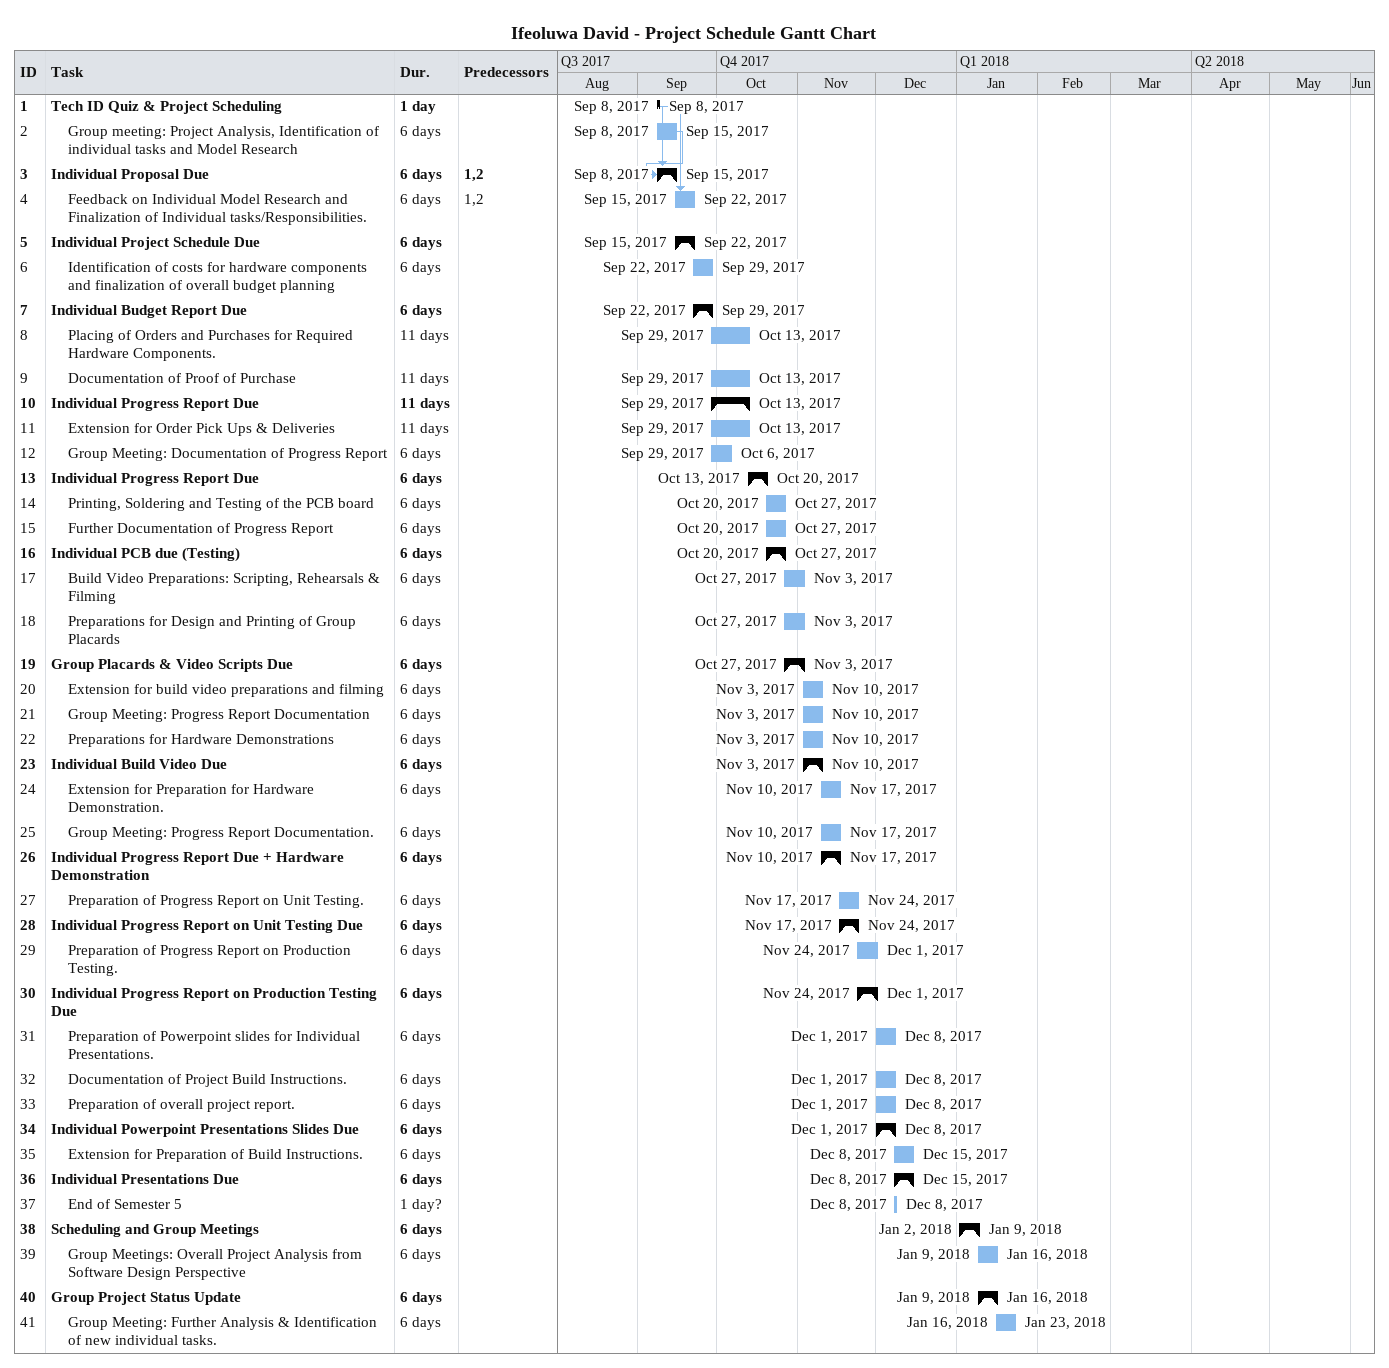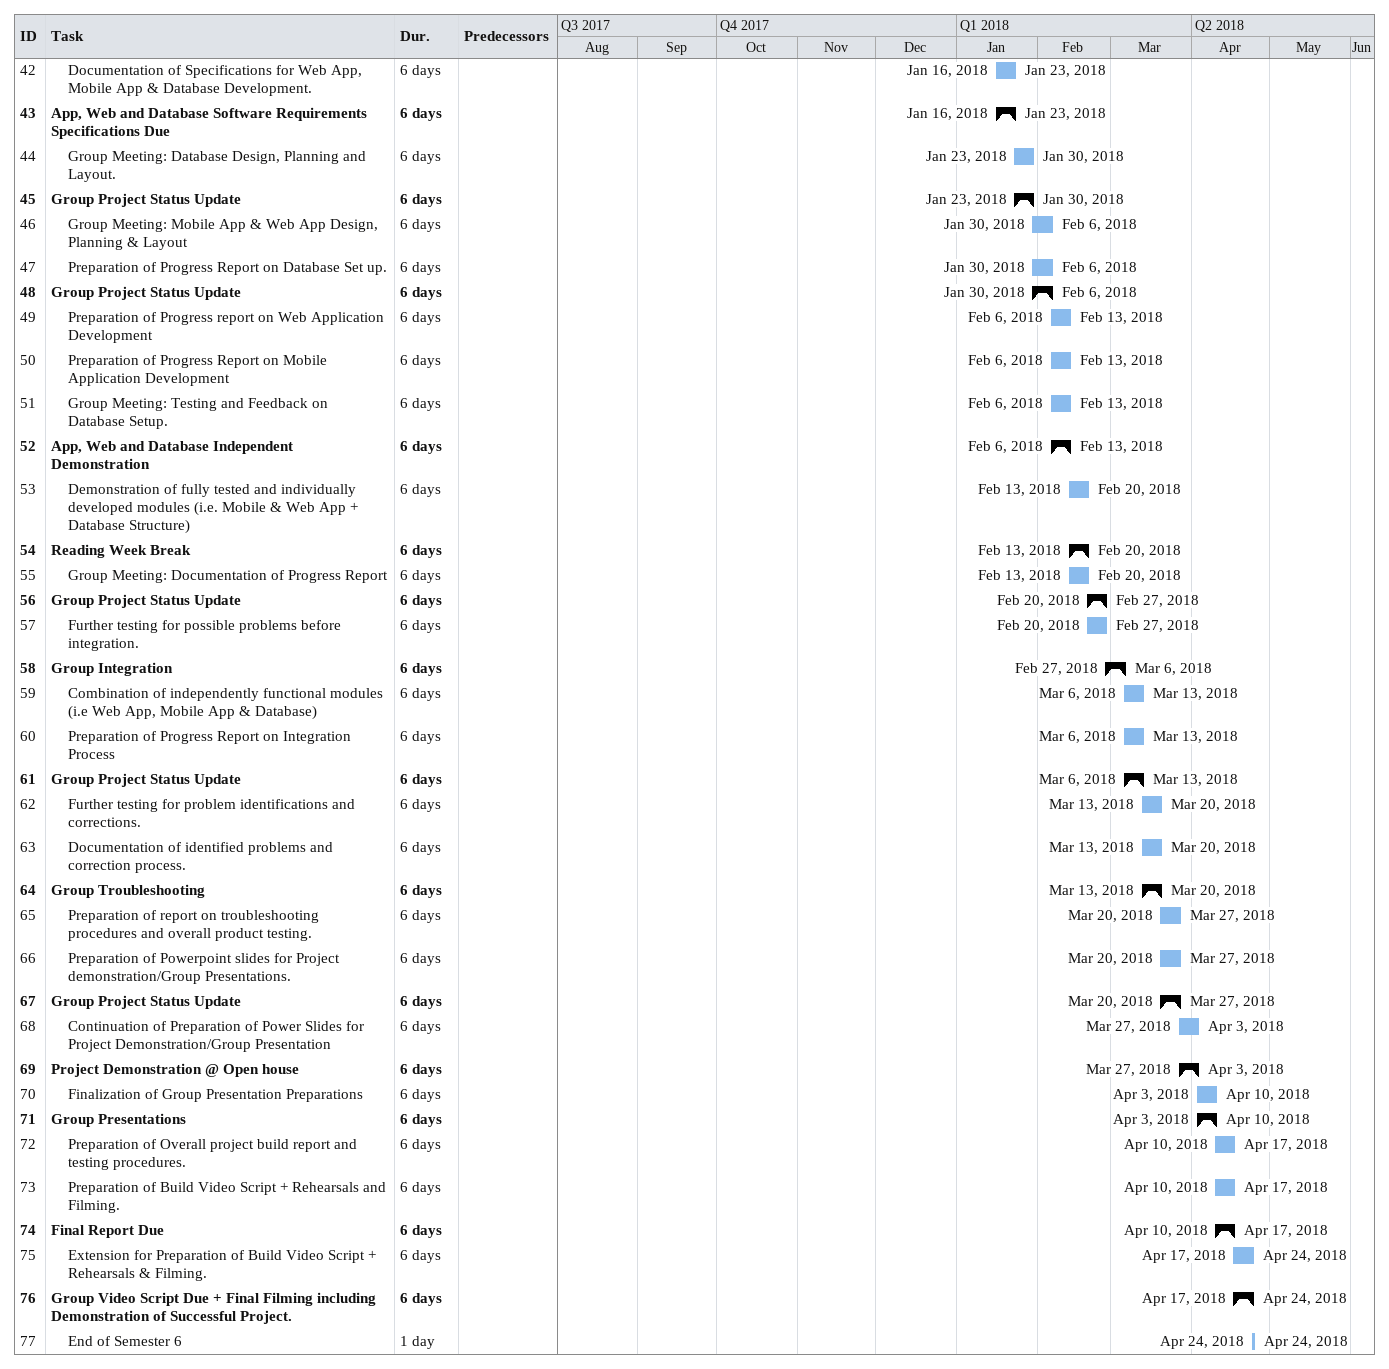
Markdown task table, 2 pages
Ifeoluwa David - Project Schedule Gantt Chart

| ID | Level | Task | Duration | Start | Finish | Predecessors |
|---|---|---|---|---|---|---|
| 1 | 1 | **Tech ID Quiz & Project Scheduling** | 1d | 2017-09-08 | 2017-09-08 |  |
| 2 | 2 | Group meeting: Project Analysis, Identification of individual tasks and Model Research | 6d | 2017-09-08 | 2017-09-15 |  |
| 3 | 1 | **Individual Proposal Due** | 6d | 2017-09-08 | 2017-09-15 | 1, 2 |
| 4 | 2 | Feedback on Individual Model Research and Finalization of Individual tasks/Responsibilities. | 6d | 2017-09-15 | 2017-09-22 | 1, 2 |
| 5 | 1 | **Individual Project Schedule Due** | 6d | 2017-09-15 | 2017-09-22 |  |
| 6 | 2 | Identification of costs for hardware components and finalization of overall budget planning | 6d | 2017-09-22 | 2017-09-29 |  |
| 7 | 1 | **Individual Budget Report Due** | 6d | 2017-09-22 | 2017-09-29 |  |
| 8 | 2 | Placing of Orders and Purchases for Required Hardware Components. | 11d | 2017-09-29 | 2017-10-13 |  |
| 9 | 2 | Documentation of Proof of Purchase | 11d | 2017-09-29 | 2017-10-13 |  |
| 10 | 1 | **Individual Progress Report Due** | 11d | 2017-09-29 | 2017-10-13 |  |
| 11 | 2 | Extension for Order Pick Ups & Deliveries | 11d | 2017-09-29 | 2017-10-13 |  |
| 12 | 2 | Group Meeting: Documentation of Progress Report | 6d | 2017-09-29 | 2017-10-06 |  |
| 13 | 1 | **Individual Progress Report Due** | 6d | 2017-10-13 | 2017-10-20 |  |
| 14 | 2 | Printing, Soldering and Testing of the PCB board | 6d | 2017-10-20 | 2017-10-27 |  |
| 15 | 2 | Further Documentation of Progress Report | 6d | 2017-10-20 | 2017-10-27 |  |
| 16 | 1 | **Individual PCB due (Testing)** | 6d | 2017-10-20 | 2017-10-27 |  |
| 17 | 2 | Build Video Preparations: Scripting, Rehearsals & Filming | 6d | 2017-10-27 | 2017-11-03 |  |
| 18 | 2 | Preparations for Design and Printing of Group Placards | 6d | 2017-10-27 | 2017-11-03 |  |
| 19 | 1 | **Group Placards & Video Scripts Due** | 6d | 2017-10-27 | 2017-11-03 |  |
| 20 | 2 | Extension for build video preparations and filming | 6d | 2017-11-03 | 2017-11-10 |  |
| 21 | 2 | Group Meeting: Progress Report Documentation | 6d | 2017-11-03 | 2017-11-10 |  |
| 22 | 2 | Preparations for Hardware Demonstrations | 6d | 2017-11-03 | 2017-11-10 |  |
| 23 | 1 | **Individual Build Video Due** | 6d | 2017-11-03 | 2017-11-10 |  |
| 24 | 2 | Extension for Preparation for Hardware Demonstration. | 6d | 2017-11-10 | 2017-11-17 |  |
| 25 | 2 | Group Meeting: Progress Report Documentation. | 6d | 2017-11-10 | 2017-11-17 |  |
| 26 | 1 | **Individual Progress Report Due + Hardware Demonstration** | 6d | 2017-11-10 | 2017-11-17 |  |
| 27 | 2 | Preparation of Progress Report on Unit Testing. | 6d | 2017-11-17 | 2017-11-24 |  |
| 28 | 1 | **Individual Progress Report on Unit Testing Due** | 6d | 2017-11-17 | 2017-11-24 |  |
| 29 | 2 | Preparation of Progress Report on Production Testing. | 6d | 2017-11-24 | 2017-12-01 |  |
| 30 | 1 | **Individual Progress Report on Production Testing Due** | 6d | 2017-11-24 | 2017-12-01 |  |
| 31 | 2 | Preparation of Powerpoint slides for Individual Presentations. | 6d | 2017-12-01 | 2017-12-08 |  |
| 32 | 2 | Documentation of Project Build Instructions. | 6d | 2017-12-01 | 2017-12-08 |  |
| 33 | 2 | Preparation of overall project report. | 6d | 2017-12-01 | 2017-12-08 |  |
| 34 | 1 | **Individual Powerpoint Presentations Slides Due** | 6d | 2017-12-01 | 2017-12-08 |  |
| 35 | 2 | Extension for Preparation of Build Instructions. | 6d | 2017-12-08 | 2017-12-15 |  |
| 36 | 1 | **Individual Presentations Due** | 6d | 2017-12-08 | 2017-12-15 |  |
| 37 | 2 | End of Semester 5 | 1d? | 2017-12-08 | 2017-12-08 |  |
| 38 | 1 | **Scheduling and Group Meetings** | 6d | 2018-01-02 | 2018-01-09 |  |
| 39 | 2 | Group Meetings: Overall Project Analysis from Software Design Perspective | 6d | 2018-01-09 | 2018-01-16 |  |
| 40 | 1 | **Group Project Status Update** | 6d | 2018-01-09 | 2018-01-16 |  |
| 41 | 2 | Group Meeting: Further Analysis & Identification of new individual tasks. | 6d | 2018-01-16 | 2018-01-23 |  |
| 42 | 2 | Documentation of Specifications for Web App, Mobile App & Database Development. | 6d | 2018-01-16 | 2018-01-23 |  |
| 43 | 1 | **App, Web and Database Software Requirements Specifications Due** | 6d | 2018-01-16 | 2018-01-23 |  |
| 44 | 2 | Group Meeting: Database Design, Planning and Layout. | 6d | 2018-01-23 | 2018-01-30 |  |
| 45 | 1 | **Group Project Status Update** | 6d | 2018-01-23 | 2018-01-30 |  |
| 46 | 2 | Group Meeting: Mobile App & Web App Design, Planning & Layout | 6d | 2018-01-30 | 2018-02-06 |  |
| 47 | 2 | Preparation of Progress Report on Database Set up. | 6d | 2018-01-30 | 2018-02-06 |  |
| 48 | 1 | **Group Project Status Update** | 6d | 2018-01-30 | 2018-02-06 |  |
| 49 | 2 | Preparation of Progress report on Web Application Development | 6d | 2018-02-06 | 2018-02-13 |  |
| 50 | 2 | Preparation of Progress Report on Mobile Application Development | 6d | 2018-02-06 | 2018-02-13 |  |
| 51 | 2 | Group Meeting: Testing and Feedback on Database Setup. | 6d | 2018-02-06 | 2018-02-13 |  |
| 52 | 1 | **App, Web and Database Independent Demonstration** | 6d | 2018-02-06 | 2018-02-13 |  |
| 53 | 2 | Demonstration of fully tested and individually developed modules (i.e. Mobile & Web App + Database Structure) | 6d | 2018-02-13 | 2018-02-20 |  |
| 54 | 1 | **Reading Week Break** | 6d | 2018-02-13 | 2018-02-20 |  |
| 55 | 2 | Group Meeting: Documentation of Progress Report | 6d | 2018-02-13 | 2018-02-20 |  |
| 56 | 1 | **Group Project Status Update** | 6d | 2018-02-20 | 2018-02-27 |  |
| 57 | 2 | Further testing for possible problems before integration. | 6d | 2018-02-20 | 2018-02-27 |  |
| 58 | 1 | **Group Integration** | 6d | 2018-02-27 | 2018-03-06 |  |
| 59 | 2 | Combination of independently functional modules (i.e Web App, Mobile App & Database) | 6d | 2018-03-06 | 2018-03-13 |  |
| 60 | 2 | Preparation of Progress Report on Integration Process | 6d | 2018-03-06 | 2018-03-13 |  |
| 61 | 1 | **Group Project Status Update** | 6d | 2018-03-06 | 2018-03-13 |  |
| 62 | 2 | Further testing for problem identifications and corrections. | 6d | 2018-03-13 | 2018-03-20 |  |
| 63 | 2 | Documentation of identified problems and correction process. | 6d | 2018-03-13 | 2018-03-20 |  |
| 64 | 1 | **Group Troubleshooting** | 6d | 2018-03-13 | 2018-03-20 |  |
| 65 | 2 | Preparation of report on troubleshooting procedures and overall product testing. | 6d | 2018-03-20 | 2018-03-27 |  |
| 66 | 2 | Preparation of Powerpoint slides for Project demonstration/Group Presentations. | 6d | 2018-03-20 | 2018-03-27 |  |
| 67 | 1 | **Group Project Status Update** | 6d | 2018-03-20 | 2018-03-27 |  |
| 68 | 2 | Continuation of Preparation of Power Slides for Project Demonstration/Group Presentation | 6d | 2018-03-27 | 2018-04-03 |  |
| 69 | 1 | **Project Demonstration @ Open house** | 6d | 2018-03-27 | 2018-04-03 |  |
| 70 | 2 | Finalization of Group Presentation Preparations | 6d | 2018-04-03 | 2018-04-10 |  |
| 71 | 1 | **Group Presentations** | 6d | 2018-04-03 | 2018-04-10 |  |
| 72 | 2 | Preparation of Overall project build report and testing procedures. | 6d | 2018-04-10 | 2018-04-17 |  |
| 73 | 2 | Preparation of Build Video Script + Rehearsals and Filming. | 6d | 2018-04-10 | 2018-04-17 |  |
| 74 | 1 | **Final Report Due** | 6d | 2018-04-10 | 2018-04-17 |  |
| 75 | 2 | Extension for Preparation of Build Video Script + Rehearsals & Filming. | 6d | 2018-04-17 | 2018-04-24 |  |
| 76 | 1 | **Group Video Script Due + Final Filming including Demonstration of Successful Project.** | 6d | 2018-04-17 | 2018-04-24 |  |
| 77 | 2 | End of Semester 6 | 1d | 2018-04-24 | 2018-04-24 |  |
